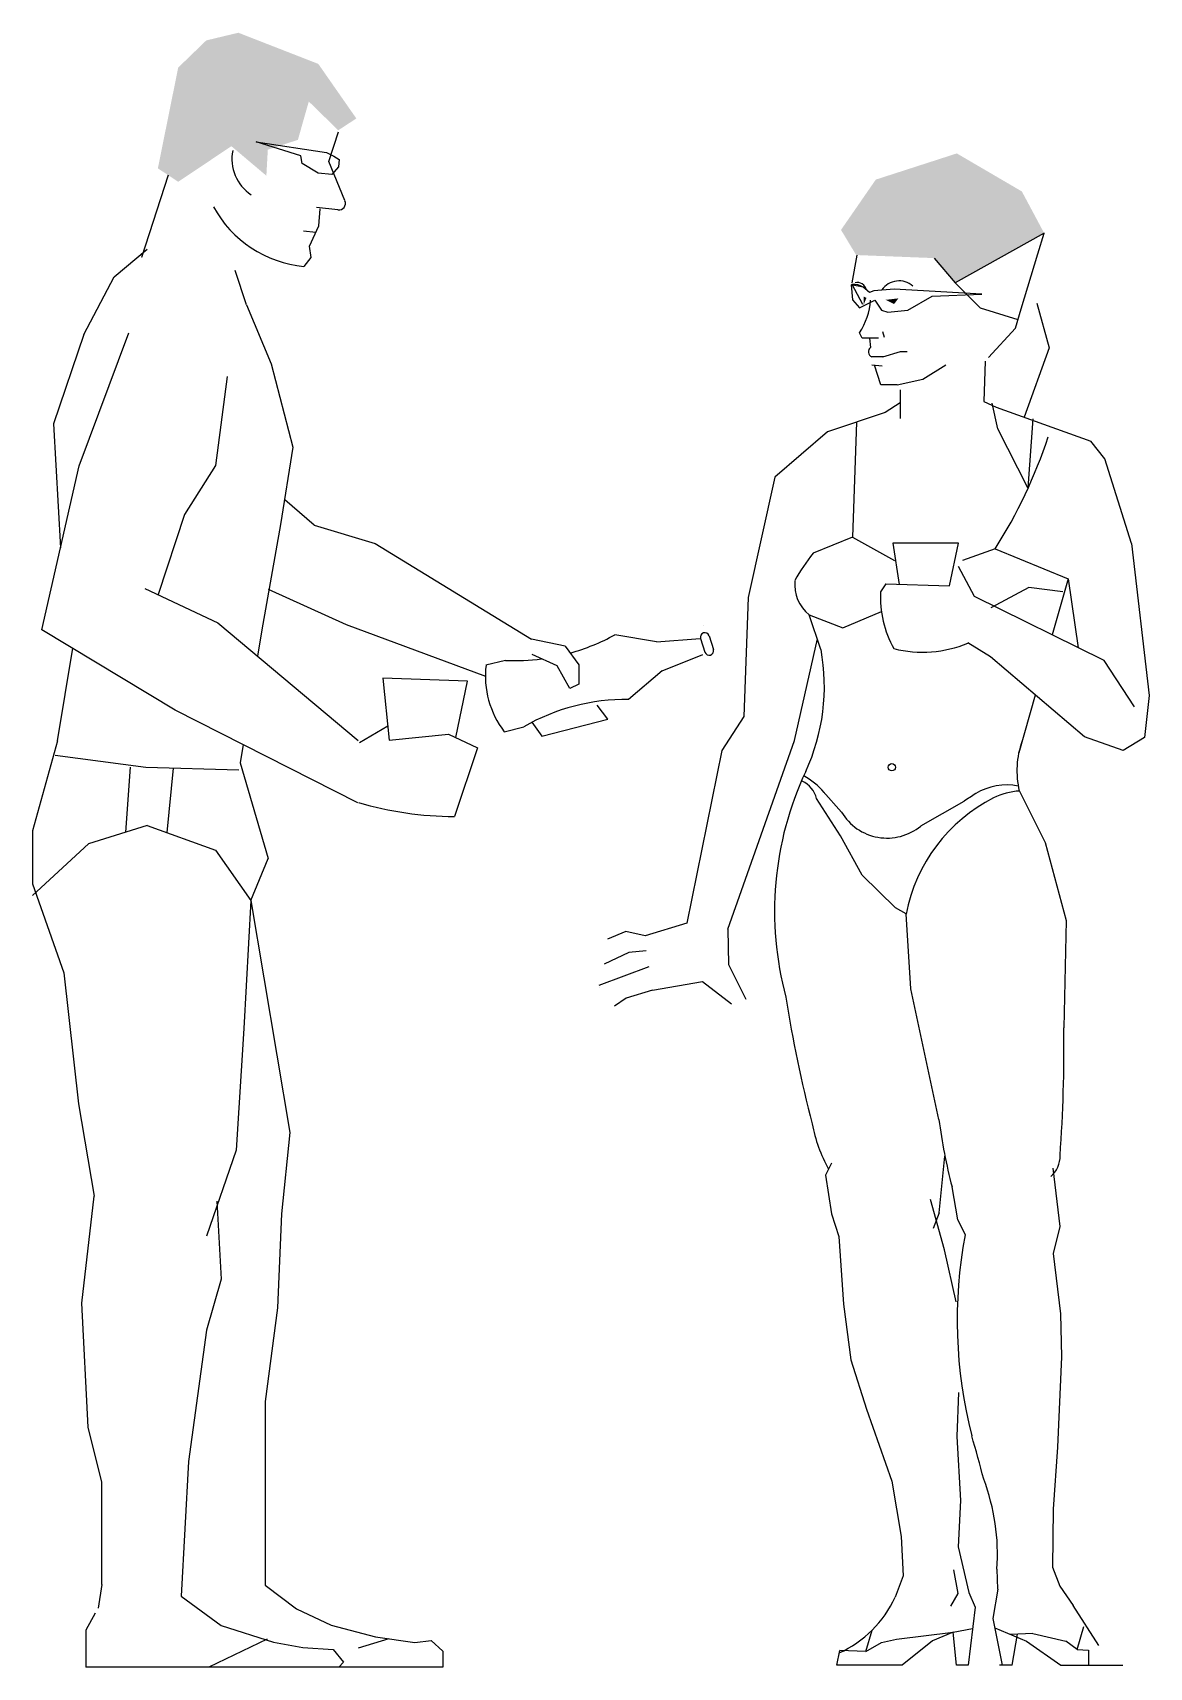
# Model space of a CAD drawing. Extents: x -0.68 to 0.56, y 0 to 1.81.
import ezdxf

# ---------------------------------------------------------------- set-up
doc = ezdxf.new("R2010")
doc.units = 0
doc.header["$MEASUREMENT"] = 0

msp = doc.modelspace()

# ---------------------------------------------------------------- linework, layer by layer
for p, q in [((-0.3816, 1.6732), (-0.4313, 1.6888)), ((-0.4313, 1.6888), (-0.3532, 1.6769)), ((-0.3509, 1.6671), (-0.34, 1.7)), ((-0.3803, 1.665), (-0.3816, 1.6732)), ((-0.3624, 1.6541), (-0.3803, 1.665)), ((-0.3532, 1.6769), (-0.3451, 1.6728)), ((-0.3329, 1.6237), (-0.3509, 1.6671)), ((-0.3451, 1.6728), (-0.3393, 1.6694)), ((-0.3393, 1.6694), (-0.34, 1.6611)), ((-0.5287, 1.652), (-0.5581, 1.5608)), ((-0.3476, 1.6528), (-0.3624, 1.6541)), ((-0.34, 1.6611), (-0.3476, 1.6528)), ((-0.3407, 1.6134), (-0.3644, 1.6162)), ((-0.3617, 1.5958), (-0.3602, 1.6147)), ((-0.3722, 1.5732), (-0.3617, 1.5958)), ((-0.3651, 1.5885), (-0.3787, 1.5901)), ((0.4411, 1.5877), (0.3424, 1.5328)), ((0.4341, 1.5647), (0.4411, 1.5877)), ((-0.5885, 1.5395), (-0.552, 1.5699)), ((-0.5581, 1.5608), (-0.5581, 1.5608)), ((-0.3782, 1.5509), (-0.3703, 1.5608)), ((-0.3703, 1.5608), (-0.3722, 1.5732)), ((0.2339, 1.5632), (0.2281, 1.5329)), ((0.3193, 1.5601), (0.3424, 1.5328)), ((0.4156, 1.5038), (0.4341, 1.5647)), ((0.4341, 1.5647), (0.4341, 1.5647)), ((-0.622, 1.4756), (-0.5885, 1.5395)), ((-0.442, 1.5083), (-0.4546, 1.5462)), ((0.2276, 1.5305), (0.229, 1.514)), ((0.2408, 1.528), (0.2276, 1.5305)), ((0.2283, 1.5311), (0.2401, 1.5092)), ((0.2478, 1.5221), (0.2408, 1.528)), ((0.2524, 1.524), (0.2478, 1.5221)), ((0.2752, 1.5258), (0.2524, 1.524)), ((0.3721, 1.5203), (0.2752, 1.5258)), ((0.3172, 1.518), (0.3721, 1.5203)), ((0.3424, 1.5328), (0.3702, 1.505)), ((-0.442, 1.5083), (-0.4146, 1.4432)), ((0.229, 1.514), (0.2368, 1.5052)), ((0.2368, 1.5052), (0.2538, 1.5137)), ((0.2488, 1.5099), (0.2488, 1.5099)), ((0.2538, 1.5137), (0.2611, 1.5025)), ((0.2611, 1.5025), (0.2679, 1.5002)), ((0.2679, 1.5002), (0.2903, 1.5025)), ((0.2903, 1.5025), (0.3172, 1.518)), ((0.3702, 1.505), (0.4121, 1.4922)), ((0.4092, 1.4827), (0.4156, 1.5038)), ((0.433, 1.5101), (0.4468, 1.4607)), ((-0.622, 1.4756), (-0.6556, 1.3766)), ((-0.6271, 1.3302), (-0.5723, 1.4774)), ((0.2397, 1.4713), (0.2367, 1.4773)), ((0.2578, 1.4713), (0.2397, 1.4713)), ((0.2476, 1.4713), (0.249, 1.4611)), ((0.2623, 1.4787), (0.2639, 1.4725)), ((0.3793, 1.4502), (0.4092, 1.4827)), ((0.2504, 1.451), (0.2632, 1.451)), ((0.2625, 1.4508), (0.2822, 1.4568)), ((0.2822, 1.4568), (0.2893, 1.4568)), ((0.4468, 1.4607), (0.4191, 1.3839)), ((-0.4146, 1.4432), (-0.3906, 1.3508)), ((0.2504, 1.4418), (0.2617, 1.441)), ((0.2602, 1.4198), (0.2532, 1.4416)), ((0.3066, 1.4259), (0.3323, 1.4419)), ((0.3759, 1.446), (0.3742, 1.4012)), ((-0.4634, 1.4289), (-0.4761, 1.3304)), ((0.2782, 1.4198), (0.2602, 1.4198)), ((0.2782, 1.4198), (0.3066, 1.4259)), ((0.2816, 1.4143), (0.2816, 1.3824)), ((0.2816, 1.3998), (0.2651, 1.3893)), ((0.3742, 1.4012), (0.3878, 1.3952)), ((0.3897, 1.3712), (0.3835, 1.3996)), ((0.3878, 1.3952), (0.4929, 1.3573)), ((-0.6556, 1.3766), (-0.6477, 1.2395)), ((0.2651, 1.3893), (0.2013, 1.3676)), ((0.2332, 1.3785), (0.2289, 1.2513)), ((0.4285, 1.3823), (0.4229, 1.3057)), ((0.2013, 1.3676), (0.1431, 1.3177)), ((0.4229, 1.3057), (0.3897, 1.3712)), ((0.5082, 1.3379), (0.4929, 1.3573)), ((-0.3906, 1.3508), (-0.4043, 1.2652)), ((-0.6683, 1.1487), (-0.6271, 1.3302)), ((-0.4761, 1.3304), (-0.5107, 1.2762)), ((0.5376, 1.244), (0.5082, 1.3379)), ((0.1431, 1.3177), (0.1136, 1.1845)), ((-0.3671, 1.2643), (-0.3995, 1.2925)), ((-0.5107, 1.2762), (-0.5398, 1.1875)), ((-0.4043, 1.2652), (-0.4249, 1.1487)), ((-0.3671, 1.2643), (-0.2994, 1.244)), ((0.2289, 1.2513), (0.1854, 1.2333)), ((0.2289, 1.2513), (0.2755, 1.2254)), ((-0.2994, 1.244), (-0.1263, 1.1381)), ((0.2737, 1.2444), (0.2807, 1.1986)), ((0.3461, 1.2444), (0.2737, 1.2444)), ((0.3362, 1.1972), (0.3461, 1.2444)), ((0.3868, 1.2383), (0.3508, 1.2254)), ((0.3868, 1.2383), (0.4677, 1.2051)), ((0.5376, 1.244), (0.5575, 1.0758)), ((0.3638, 1.1854), (0.3461, 1.2188)), ((-0.5544, 1.1944), (-0.4738, 1.1565)), ((0.2657, 1.1994), (0.26, 1.1908)), ((0.2657, 1.1994), (0.3362, 1.1972)), ((0.4242, 1.1955), (0.3819, 1.173)), ((0.4619, 1.1908), (0.4242, 1.1955)), ((0.4677, 1.2051), (0.4501, 1.1429)), ((0.4677, 1.2051), (0.4787, 1.1288)), ((-0.3313, 1.154), (-0.4176, 1.1933)), ((0.1136, 1.1845), (0.1087, 1.0528)), ((0.5076, 1.1145), (0.3638, 1.1854)), ((0.1808, 1.1653), (0.2181, 1.1509)), ((0.194, 1.1268), (0.1809, 1.1652)), ((0.2181, 1.1509), (0.2609, 1.1687)), ((-0.5209, 1.0597), (-0.6683, 1.1487)), ((-0.4738, 1.1565), (-0.3184, 1.026)), ((-0.4249, 1.1487), (-0.4297, 1.1194)), ((-0.1768, 1.097), (-0.3313, 1.154)), ((0.0118, 1.1352), (-0.034, 1.143)), ((0.0645, 1.1539), (0.0645, 1.1539)), ((0.0702, 1.142), (0.0749, 1.1268)), ((-0.6511, 1.0255), (-0.6341, 1.1281)), ((-0.0892, 1.1306), (-0.1263, 1.1381)), ((-0.0892, 1.1306), (-0.074, 1.1099)), ((0.0118, 1.1352), (0.0602, 1.1388)), ((0.0608, 1.139), (0.0655, 1.1239)), ((0.1649, 1.0259), (0.19, 1.1387)), ((0.3815, 1.1185), (0.3567, 1.134)), ((-0.1551, 1.1146), (-0.1768, 1.1094)), ((-0.0979, 1.1087), (-0.1256, 1.1211)), ((-0.0841, 1.0835), (-0.0979, 1.1087)), ((-0.074, 1.1099), (-0.074, 1.0885)), ((0.0183, 1.1031), (0.0634, 1.1211)), ((0.4859, 1.03), (0.3815, 1.1185)), ((0.5411, 1.0634), (0.5076, 1.1145)), ((-0.2909, 1.0952), (-0.2841, 1.0265)), ((-0.1972, 1.0918), (-0.2909, 1.0952)), ((-0.21, 1.0292), (-0.1972, 1.0918)), ((-0.074, 1.0885), (-0.0841, 1.0835)), ((0.0183, 1.1031), (-0.0189, 1.0716)), ((0.4312, 1.0764), (0.413, 1.0125)), ((0.5575, 1.0758), (0.552, 1.0294)), ((-0.3186, 0.957), (-0.5209, 1.0597)), ((-0.1149, 1.0307), (-0.042, 1.0497)), ((-0.042, 1.0497), (-0.0538, 1.065)), ((0.1087, 1.0528), (0.0844, 1.0151)), ((-0.2856, 1.042), (-0.3169, 1.0233)), ((-0.2841, 1.0265), (-0.2182, 1.033)), ((-0.2182, 1.033), (-0.1863, 1.0181)), ((-0.1565, 1.0357), (-0.135, 1.0413)), ((-0.1259, 1.0463), (-0.1149, 1.0307)), ((-0.6511, 1.0255), (-0.6786, 0.9262)), ((-0.4456, 1.0215), (-0.4489, 1.0015)), ((-0.1863, 1.0181), (-0.2118, 0.942)), ((0.0844, 1.0151), (0.0457, 0.8239)), ((0.0908, 0.8171), (0.1649, 1.0259)), ((0.5286, 1.0149), (0.4859, 1.03)), ((0.552, 1.0294), (0.5286, 1.0149)), ((-0.5535, 0.9961), (-0.6536, 1.0093)), ((-0.5708, 0.9966), (-0.576, 0.9244)), ((-0.4505, 0.9933), (-0.5535, 0.9961)), ((-0.4489, 1.0015), (-0.418, 0.8954)), ((-0.523, 0.9953), (-0.53, 0.9241)), ((0.2155, 0.9204), (0.1891, 0.9618)), ((0.2167, 0.9467), (0.1965, 0.9697)), ((0.4137, 0.9701), (0.4421, 0.9132)), ((0.3045, 0.9314), (0.3525, 0.9588)), ((-0.6786, 0.9262), (-0.6786, 0.8674)), ((-0.5517, 0.932), (-0.6168, 0.9115)), ((-0.5517, 0.932), (-0.4763, 0.9046)), ((-0.6168, 0.9115), (-0.6786, 0.8543)), ((0.2396, 0.8768), (0.2155, 0.9204)), ((0.4421, 0.9132), (0.4654, 0.8269)), ((-0.4763, 0.9046), (-0.4372, 0.8491)), ((-0.4372, 0.8491), (-0.418, 0.8954)), ((0.2765, 0.8407), (0.2396, 0.8768)), ((-0.6786, 0.8674), (-0.6442, 0.769)), ((-0.4372, 0.8491), (-0.4448, 0.7071)), ((-0.4372, 0.8491), (-0.394, 0.5922)), ((0.2884, 0.834), (0.2765, 0.8407)), ((0.2936, 0.7513), (0.2884, 0.834)), ((-0.022, 0.8147), (-0.0422, 0.8062)), ((-0.0007, 0.8099), (-0.022, 0.8147)), ((0.0457, 0.8239), (-0.0007, 0.8099)), ((0.0911, 0.817), (0.0918, 0.778)), ((0.4654, 0.8269), (0.4628, 0.708)), ((-0.0186, 0.7912), (-0.046, 0.7784)), ((0.0006, 0.7931), (-0.0186, 0.7912)), ((-0.6442, 0.769), (-0.628, 0.6238)), ((0.0036, 0.7753), (-0.052, 0.7548)), ((0.0918, 0.778), (0.1108, 0.7398)), ((-0.0508, 0.7523), (-0.0508, 0.7523)), ((0.0076, 0.7495), (-0.0216, 0.7408)), ((0.0076, 0.7495), (0.0629, 0.7593)), ((0.0629, 0.7593), (0.0949, 0.7344)), ((0.3246, 0.6065), (0.2936, 0.7513)), ((-0.0216, 0.7408), (-0.0346, 0.7321)), ((-0.4448, 0.7071), (-0.4533, 0.5727)), ((-0.628, 0.6238), (-0.6106, 0.5217)), ((-0.394, 0.5922), (-0.403, 0.5019)), ((-0.4533, 0.5727), (-0.4863, 0.4773)), ((0.325, 0.5032), (0.3313, 0.566)), ((0.2058, 0.5582), (0.1992, 0.545)), ((0.1992, 0.545), (0.2056, 0.5019)), ((0.4506, 0.5525), (0.4584, 0.4879)), ((0.3455, 0.4955), (0.3391, 0.5318)), ((-0.6241, 0.403), (-0.6106, 0.5217)), ((-0.4749, 0.5159), (-0.4698, 0.4296)), ((0.3308, 0.4622), (0.3153, 0.5178)), ((-0.403, 0.5019), (-0.4076, 0.3981)), ((0.2056, 0.5019), (0.2137, 0.4768)), ((0.325, 0.5032), (0.3183, 0.4859)), ((0.3455, 0.4955), (0.3536, 0.4788)), ((0.2137, 0.4768), (0.219, 0.402)), ((0.4584, 0.4879), (0.4509, 0.4581)), ((0.3437, 0.4047), (0.3308, 0.4622)), ((0.4509, 0.4581), (0.4592, 0.3914)), ((-0.4606, 0.4449), (-0.4606, 0.4449)), ((-0.4698, 0.4296), (-0.486, 0.3731)), ((-0.6173, 0.266), (-0.6241, 0.403)), ((0.219, 0.402), (0.227, 0.3405)), ((-0.4076, 0.3981), (-0.4211, 0.2942)), ((0.4592, 0.3914), (0.4601, 0.3438)), ((-0.486, 0.3731), (-0.5062, 0.2279)), ((0.227, 0.3405), (0.2445, 0.2859)), ((0.4601, 0.3438), (0.4558, 0.2438)), ((-0.4211, 0.2942), (-0.4211, 0.091)), ((0.3464, 0.3042), (0.3443, 0.2557)), ((0.2445, 0.2859), (0.2724, 0.2062)), ((-0.6021, 0.2048), (-0.6173, 0.266)), ((0.3443, 0.2557), (0.3486, 0.1846)), ((0.4558, 0.2438), (0.451, 0.1752)), ((-0.5062, 0.2279), (-0.5142, 0.0787)), ((-0.6021, 0.0918), (-0.6021, 0.2048)), ((0.2724, 0.2062), (0.2827, 0.1447)), ((0.3486, 0.1846), (0.3458, 0.1335)), ((0.451, 0.1752), (0.4503, 0.1107)), ((0.2827, 0.1447), (0.285, 0.1011)), ((0.3458, 0.1335), (0.3577, 0.083)), ((0.4503, 0.1107), (0.4585, 0.0897)), ((-0.6021, 0.0918), (-0.606, 0.0656)), ((-0.4211, 0.091), (-0.3864, 0.0646)), ((-0.4211, 0.091), (-0.4211, 0.091)), ((0.285, 0.1011), (0.2761, 0.0776)), ((0.3459, 0.0817), (0.3412, 0.1078)), ((0.3899, 0.0866), (0.3889, 0.1085)), ((-0.5142, 0.0787), (-0.4698, 0.0462)), ((-0.5142, 0.0787), (-0.5142, 0.0787)), ((0.3377, 0.0677), (0.3459, 0.0817)), ((0.3577, 0.083), (0.3646, 0.0664)), ((0.3899, 0.0866), (0.3844, 0.0542)), ((0.4585, 0.0897), (0.4731, 0.0686)), ((-0.6093, 0.0598), (-0.6197, 0.0413)), ((-0.3864, 0.0646), (-0.3481, 0.0466)), ((0.3646, 0.0664), (0.3569, 0.0024)), ((0.5017, 0.0242), (0.4731, 0.0686)), ((-0.6197, 0.0413), (-0.6197, 0)), ((-0.4698, 0.0462), (-0.4119, 0.0277)), ((-0.3481, 0.0466), (-0.2991, 0.0338)), ((0.2437, 0.0176), (0.2507, 0.0412)), ((0.2775, 0.031), (0.3404, 0.0388)), ((0.3404, 0.0388), (0.3175, 0.0294)), ((0.3404, 0.0388), (0.3618, 0.043)), ((0.3441, 0.0024), (0.3404, 0.0388)), ((0.3844, 0.0542), (0.3945, 0.0024)), ((0.3864, 0.0437), (0.4214, 0.0291)), ((0.4284, 0.0373), (0.4039, 0.0364)), ((0.4057, 0.0024), (0.4114, 0.0366)), ((0.4284, 0.0373), (0.4652, 0.0289)), ((0.4776, 0.0196), (0.4849, 0.045)), ((-0.419, 0.0312), (-0.4837, 0)), ((-0.4119, 0.0277), (-0.3795, 0.0219)), ((-0.3795, 0.0219), (-0.346, 0.0196)), ((-0.346, 0.0196), (-0.3344, 0.0058)), ((-0.2842, 0.0314), (-0.3184, 0.0212)), ((-0.2991, 0.0338), (-0.2554, 0.0274)), ((-0.2554, 0.0274), (-0.2373, 0.0295)), ((-0.2373, 0.0295), (-0.2245, 0.0178)), ((0.2117, 0.0024), (0.2149, 0.0187)), ((0.2437, 0.0176), (0.2149, 0.0187)), ((0.2437, 0.0176), (0.2612, 0.0275)), ((0.2612, 0.0275), (0.2775, 0.031)), ((0.3175, 0.0294), (0.284, 0.0024)), ((0.4214, 0.0291), (0.4595, 0.0024)), ((0.4776, 0.0196), (0.4652, 0.0289)), ((0.4776, 0.0196), (0.4901, 0.0188)), ((0.4901, 0.0188), (0.4901, 0.0024)), ((-0.2245, 0), (-0.6197, 0)), ((-0.3344, 0.0058), (-0.3395, 0)), ((-0.2245, 0.0178), (-0.2245, 0)), ((0.284, 0.0024), (0.2117, 0.0024)), ((0.3569, 0.0024), (0.3441, 0.0024)), ((0.4057, 0.0024), (0.3916, 0.0024)), ((0.4595, 0.0024), (0.528, 0.0024)), ((0.4595, 0.0024), (0.4595, 0.0024))]:
    msp.add_line(p, q)
msp.add_circle((0.2725, 0.9964), 0.00402)
for centre, radius, start, end in [((-0.4107, 1.6699), 0.0474, 168.6825, 236.7603), ((-0.3656, 1.6792), 0.129, 208.8631, 264.3707), ((-0.3398, 1.6208), 0.00748, 263.2163, 22.5465), ((0.2298, 1.5108), 0.0203, 57.5288, 94.3987), ((0.2346, 1.5231), 0.0099, 11.2157, 106.1355), ((0.2805, 1.512), 0.0229, 48.34, 145.8152), ((0.174, 1.5184), 0.075, 326.8517, 356.2784), ((0.2521, 1.4564), 0.00569, 123.1121, 252.2636), ((-0.0671, 1.5293), 0.5391, 327.3338, 341.9644), ((0.3528, 1.099), 0.2147, 141.2637, 150.9969), ((0.2077, 1.1986), 0.0428, 174.1129, 231.1969), ((0.3763, 1.1847), 0.1165, 177.0263, 209.2728), ((-0.1454, 1.3461), 0.2316, 285.4948, 298.7419), ((0.0655, 1.1405), 0.00494, 17.4352, 197.4352), ((0.0702, 1.1254), 0.00494, 197.4352, 17.4352), ((-0.0275, 1.086), 0.2253, 335.2653, 10.429), ((0.3064, 1.2538), 0.13, 255.8937, 292.7763), ((-0.0768, 1.0973), 0.1007, 173.1, 217.6941), ((-0.1454, 1.3461), 0.2316, 267.5864, 277.4783), ((-0.0205, 0.84), 0.2316, 89.5955, 119.6119), ((0.5076, 0.9927), 0.0967, 160.1466, 193.5172), ((0.5071, 0.8369), 0.3645, 154.8729, 195.1138), ((0.1603, 0.9542), 0.0299, 14.7339, 64.4079), ((0.134, 0.9137), 0.0839, 40.9073, 60.815), ((0.4669, 0.8004), 0.1816, 116.7876, 169.3481), ((0.4669, 0.8004), 0.1953, 121.3175, 125.8473), ((0.4001, 0.9086), 0.0682, 79.5678, 120.6444), ((0.4177, 0.8964), 0.0738, 93.1185, 116.2557), ((-0.2112, 1.3205), 0.3785, 253.6134, 269.9085), ((0.2672, 0.9766), 0.0586, 210.6566, 309.4892), ((1.5274, 0.9543), 1.3886, 188.7995, 194.7095), ((-1.1334, 0.6844), 1.5964, 355.77, 0.8455), ((0.3406, 0.63), 0.1588, 190.2506, 209.6047), ((0.9387, 0.6867), 0.6193, 187.437, 194.4838), ((0.4301, 0.5654), 0.0286, 309.5271, 2.493), ((0.8591, 0.3842), 0.5143, 169.405, 194.3891), ((-1.4943, -0.2808), 1.9314, 14.6665, 16.1498), ((0.1518, 0.1246), 0.2376, 356.123, 20.5965), ((0.1611, 0.131), 0.1268, 294.7989, 335.0704)]:
    msp.add_arc(centre, radius, start, end)
for points in [[(-0.3702, 1.7431), (-0.4509, 1.8096), (-0.385, 1.691), (-0.4864, 1.8011)], [(-0.3203, 1.7147), (-0.3624, 1.7751), (-0.3403, 1.7016), (-0.4509, 1.8096)], [(-0.385, 1.691), (-0.4864, 1.8011), (-0.4183, 1.6802), (-0.5175, 1.771)], [(-0.5175, 1.771), (-0.4586, 1.684), (-0.54, 1.6595), (-0.5175, 1.6446)], [(-0.4183, 1.6802), (-0.5175, 1.771), (-0.4199, 1.6513), (-0.4586, 1.684)], [(0.3444, 1.676), (0.2547, 1.647), (0.4164, 1.6339), (0.2162, 1.5913)], [(0.4164, 1.6339), (0.2162, 1.5913), (0.3193, 1.5601), (0.233, 1.5635)], [(0.3193, 1.5601), (0.4164, 1.6339), (0.3424, 1.5328), (0.4411, 1.5877)], [(0.2444, 1.5161), (0.2413, 1.5083), (0.2413, 1.5176)], [(0.2797, 1.5155), (0.2657, 1.5139), (0.275, 1.5093)]]:
    msp.add_solid(points)

doc.saveas('drawing.dxf')
